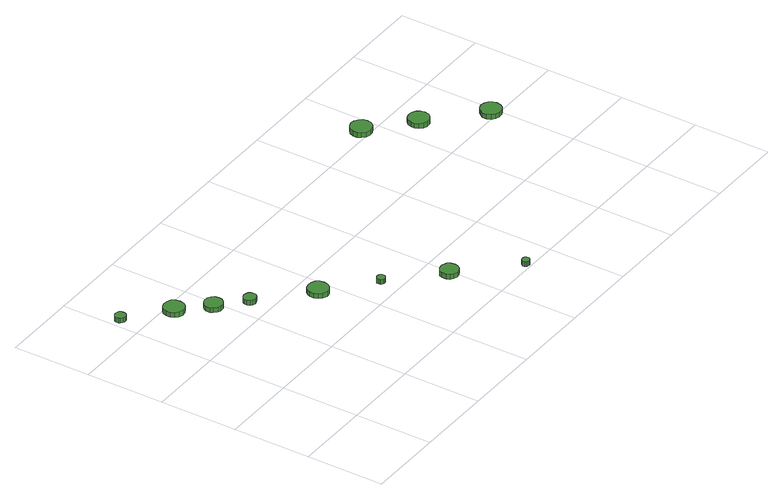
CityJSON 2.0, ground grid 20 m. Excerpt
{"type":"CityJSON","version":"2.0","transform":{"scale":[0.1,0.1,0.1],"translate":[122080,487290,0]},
"CityObjects":{
"tree1":{"type":"SolitaryVegetationObject","attributes":{"function":"something"},"geometry":[{"type":"MultiSurface","lod":"1","boundaries":[[[0,1,2,3,4,5,6,7,8,9,10,11,12,13,14]],[[15,16,17,18,19,20,21,22,23,24,25,26,27,28,29]],[[0,29,28,1]],[[1,28,27,2]],[[2,27,26,3]],[[3,26,25,4]],[[4,25,24,5]],[[5,24,23,6]],[[6,23,22,7]],[[7,22,21,8]],[[8,21,20,9]],[[9,20,19,10]],[[10,19,18,11]],[[11,18,17,12]],[[12,17,16,13]],[[13,16,15,14]],[[14,15,29,0]]]}]},
"tree2":{"type":"SolitaryVegetationObject","attributes":{"function":"something"},"geometry":[{"type":"MultiSurface","lod":"1","boundaries":[[[30,31,32,33,34,35,36,37,38,39,40,41,42,43,44]],[[45,46,47,48,49,50,51,52,53,54,55,56,57,58,59]],[[30,59,58,31]],[[31,58,57,32]],[[32,57,56,33]],[[33,56,55,34]],[[34,55,54,35]],[[35,54,53,36]],[[36,53,52,37]],[[37,52,51,38]],[[38,51,50,39]],[[39,50,49,40]],[[40,49,48,41]],[[41,48,47,42]],[[42,47,46,43]],[[43,46,45,44]],[[44,45,59,30]]]}]},
"tree3":{"type":"SolitaryVegetationObject","attributes":{"function":"something"},"geometry":[{"type":"MultiSurface","lod":"1","boundaries":[[[60,61,62,63,64,65,66,67,68,69,70,71,72,73,74]],[[75,76,77,78,79,80,81,82,83,84,85,86,87,88,89]],[[60,89,88,61]],[[61,88,87,62]],[[62,87,86,63]],[[63,86,85,64]],[[64,85,84,65]],[[65,84,83,66]],[[66,83,82,67]],[[67,82,81,68]],[[68,81,80,69]],[[69,80,79,70]],[[70,79,78,71]],[[71,78,77,72]],[[72,77,76,73]],[[73,76,75,74]],[[74,75,89,60]]]}]},
"tree4":{"type":"SolitaryVegetationObject","attributes":{"function":"something"},"geometry":[{"type":"MultiSurface","lod":"1","boundaries":[[[90,91,92,93,94,95,96,97,98,99,100,101,102,103,104]],[[105,106,107,108,109,110,111,112,113,114,115,116,117,118,119]],[[90,119,118,91]],[[91,118,117,92]],[[92,117,116,93]],[[93,116,115,94]],[[94,115,114,95]],[[95,114,113,96]],[[96,113,112,97]],[[97,112,111,98]],[[98,111,110,99]],[[99,110,109,100]],[[100,109,108,101]],[[101,108,107,102]],[[102,107,106,103]],[[103,106,105,104]],[[104,105,119,90]]]}]},
"tree5":{"type":"SolitaryVegetationObject","attributes":{"function":"something"},"geometry":[{"type":"MultiSurface","lod":"1","boundaries":[[[120,121,122,123,124,125,126,127,128,129,130,131,132,133,134]],[[135,136,137,138,139,140,141,142,143,144,145,146,147,148,149]],[[120,149,148,121]],[[121,148,147,122]],[[122,147,146,123]],[[123,146,145,124]],[[124,145,144,125]],[[125,144,143,126]],[[126,143,142,127]],[[127,142,141,128]],[[128,141,140,129]],[[129,140,139,130]],[[130,139,138,131]],[[131,138,137,132]],[[132,137,136,133]],[[133,136,135,134]],[[134,135,149,120]]]}]},
"tree6":{"type":"SolitaryVegetationObject","attributes":{"function":"something"},"geometry":[{"type":"MultiSurface","lod":"1","boundaries":[[[150,151,152,153,154,155,156,157,158,159,160,161,162,163,164]],[[165,166,167,168,169,170,171,172,173,174,175,176,177,178,179]],[[150,179,178,151]],[[151,178,177,152]],[[152,177,176,153]],[[153,176,175,154]],[[154,175,174,155]],[[155,174,173,156]],[[156,173,172,157]],[[157,172,171,158]],[[158,171,170,159]],[[159,170,169,160]],[[160,169,168,161]],[[161,168,167,162]],[[162,167,166,163]],[[163,166,165,164]],[[164,165,179,150]]]}]},
"tree7":{"type":"SolitaryVegetationObject","attributes":{"function":"something"},"geometry":[{"type":"MultiSurface","lod":"1","boundaries":[[[180,181,182,183,184,185,186,187,188,189,190,191,192,193,194]],[[195,196,197,198,199,200,201,202,203,204,205,206,207,208,209]],[[180,209,208,181]],[[181,208,207,182]],[[182,207,206,183]],[[183,206,205,184]],[[184,205,204,185]],[[185,204,203,186]],[[186,203,202,187]],[[187,202,201,188]],[[188,201,200,189]],[[189,200,199,190]],[[190,199,198,191]],[[191,198,197,192]],[[192,197,196,193]],[[193,196,195,194]],[[194,195,209,180]]]}]},
"tree8":{"type":"SolitaryVegetationObject","attributes":{"function":"something"},"geometry":[{"type":"MultiSurface","lod":"1","boundaries":[[[210,211,212,213,214,215,216,217,218,219,220,221,222,223,224]],[[225,226,227,228,229,230,231,232,233,234,235,236,237,238,239]],[[210,239,238,211]],[[211,238,237,212]],[[212,237,236,213]],[[213,236,235,214]],[[214,235,234,215]],[[215,234,233,216]],[[216,233,232,217]],[[217,232,231,218]],[[218,231,230,219]],[[219,230,229,220]],[[220,229,228,221]],[[221,228,227,222]],[[222,227,226,223]],[[223,226,225,224]],[[224,225,239,210]]]}]},
"tree9":{"type":"SolitaryVegetationObject","attributes":{"function":"something"},"geometry":[{"type":"MultiSurface","lod":"1","boundaries":[[[240,241,242,243,244,245,246,247,248,249,250,251,252,253,254]],[[255,256,257,258,259,260,261,262,263,264,265,266,267,268,269]],[[240,269,268,241]],[[241,268,267,242]],[[242,267,266,243]],[[243,266,265,244]],[[244,265,264,245]],[[245,264,263,246]],[[246,263,262,247]],[[247,262,261,248]],[[248,261,260,249]],[[249,260,259,250]],[[250,259,258,251]],[[251,258,257,252]],[[252,257,256,253]],[[253,256,255,254]],[[254,255,269,240]]]}]},
"tree10":{"type":"SolitaryVegetationObject","attributes":{"function":"something"},"geometry":[{"type":"MultiSurface","lod":"1","boundaries":[[[270,271,272,273,274,275,276,277,278,279,280,281,282,283,284]],[[285,286,287,288,289,290,291,292,293,294,295,296,297,298,299]],[[270,299,298,271]],[[271,298,297,272]],[[272,297,296,273]],[[273,296,295,274]],[[274,295,294,275]],[[275,294,293,276]],[[276,293,292,277]],[[277,292,291,278]],[[278,291,290,279]],[[279,290,289,280]],[[280,289,288,281]],[[281,288,287,282]],[[282,287,286,283]],[[283,286,285,284]],[[284,285,299,270]]]}]},
"tree11":{"type":"SolitaryVegetationObject","attributes":{"function":"something"},"geometry":[{"type":"MultiSurface","lod":"1","boundaries":[[[300,301,302,303,304,305,306,307,308,309,310,311,312,313,314]],[[315,316,317,318,319,320,321,322,323,324,325,326,327,328,329]],[[300,329,328,301]],[[301,328,327,302]],[[302,327,326,303]],[[303,326,325,304]],[[304,325,324,305]],[[305,324,323,306]],[[306,323,322,307]],[[307,322,321,308]],[[308,321,320,309]],[[309,320,319,310]],[[310,319,318,311]],[[311,318,317,312]],[[312,317,316,313]],[[313,316,315,314]],[[314,315,329,300]]]}]}
},
"vertices":[
[36,660,16],[35,666,16],[32,670,16],[27,673,16],[21,674,16],[16,672,16],[11,668,16],[9,663,16],[9,657,16],[11,652,16],[16,649,16],[21,647,16],[27,647,16],[32,650,16],[35,655,16],[35,655,3],[32,650,3],[27,647,3],[21,647,3],[16,649,3],[11,652,3],[9,657,3],[9,663,3],[11,668,3],[16,672,3],[21,674,3],[27,673,3],[32,670,3],[35,666,3],[36,660,3],
[143,576,17],[141,587,17],[135,596,17],[125,601,17],[114,602,17],[104,599,17],[96,592,17],[92,582,17],[92,571,17],[96,561,17],[104,554,17],[114,550,17],[125,551,17],[135,557,17],[141,566,17],[141,566,4],[135,557,4],[125,551,4],[114,550,4],[104,554,4],[96,561,4],[92,571,4],[92,582,4],[96,592,4],[104,599,4],[114,602,4],[125,601,4],[135,596,4],[141,587,4],[143,576,4],
[205,511,16],[203,521,16],[197,528,16],[189,533,16],[179,534,16],[170,531,16],[163,525,16],[159,516,16],[159,506,16],[163,498,16],[170,491,16],[179,488,16],[189,489,16],[197,494,16],[203,502,16],[203,502,3],[197,494,3],[189,489,3],[179,488,3],[170,491,3],[163,498,3],[159,506,3],[159,516,3],[163,525,3],[170,531,3],[179,534,3],[189,533,3],[197,528,3],[203,521,3],[205,511,3],
[264,455,15],[263,462,15],[259,467,15],[253,470,15],[246,471,15],[240,469,15],[235,465,15],[232,459,15],[232,452,15],[235,446,15],[240,441,15],[246,439,15],[253,440,15],[259,443,15],[263,449,15],[263,449,2],[259,443,2],[253,440,2],[246,439,2],[240,441,2],[235,446,2],[232,452,2],[232,459,2],[235,465,2],[240,469,2],[246,471,2],[253,470,2],[259,467,2],[263,462,2],[264,455,2],
[390,345,15],[388,356,15],[382,365,15],[372,370,15],[362,371,15],[351,368,15],[343,361,15],[339,351,15],[339,340,15],[343,330,15],[351,323,15],[362,319,15],[372,320,15],[382,326,15],[388,335,15],[388,335,2],[382,326,2],[372,320,2],[362,319,2],[351,323,2],[343,330,2],[339,340,2],[339,351,2],[343,361,2],[351,368,2],[362,371,2],[372,370,2],[382,365,2],[388,356,2],[390,345,2],
[489,249,15],[488,253,15],[485,257,15],[481,259,15],[477,260,15],[473,258,15],[469,255,15],[468,251,15],[468,247,15],[469,243,15],[473,240,15],[477,238,15],[481,239,15],[485,241,15],[488,245,15],[488,245,2],[485,241,2],[481,239,2],[477,238,2],[473,240,2],[469,243,2],[468,247,2],[468,251,2],[469,255,2],[473,258,2],[477,260,2],[481,259,2],[485,257,2],[488,253,2],[489,249,2],
[616,138,14],[614,147,14],[609,155,14],[600,160,14],[591,161,14],[582,158,14],[574,152,14],[571,143,14],[571,133,14],[574,124,14],[582,118,14],[591,115,14],[600,116,14],[609,121,14],[614,129,14],[614,129,1],[609,121,1],[600,116,1],[591,115,1],[582,118,1],[574,124,1],[571,133,1],[571,143,1],[574,152,1],[582,158,1],[591,161,1],[600,160,1],[609,155,1],[614,147,1],[616,138,1],
[729,13,15],[728,17,15],[726,20,15],[722,22,15],[718,22,15],[714,21,15],[711,18,15],[709,15,15],[709,10,15],[711,7,15],[714,4,15],[718,3,15],[722,3,15],[726,5,15],[728,8,15],[728,8,2],[726,5,2],[722,3,2],[718,3,2],[714,4,2],[711,7,2],[709,10,2],[709,15,2],[711,18,2],[714,21,2],[718,22,2],[722,22,2],[726,20,2],[728,17,2],[729,13,2],
[987,621,15],[985,632,15],[978,641,15],[968,647,15],[957,648,15],[946,644,15],[938,637,15],[933,626,15],[933,615,15],[938,605,15],[946,597,15],[957,594,15],[968,595,15],[978,600,15],[985,610,15],[985,610,2],[978,600,2],[968,595,2],[957,594,2],[946,597,2],[938,605,2],[933,615,2],[933,626,2],[938,637,2],[946,644,2],[957,648,2],[968,647,2],[978,641,2],[985,632,2],[987,621,2],
[1088,531,15],[1086,542,15],[1080,550,15],[1070,556,15],[1059,557,15],[1049,554,15],[1041,546,15],[1037,536,15],[1037,526,15],[1041,516,15],[1049,508,15],[1059,505,15],[1070,506,15],[1080,512,15],[1086,520,15],[1086,520,2],[1080,512,2],[1070,506,2],[1059,505,2],[1049,508,2],[1041,516,2],[1037,526,2],[1037,536,2],[1041,546,2],[1049,554,2],[1059,557,2],[1070,556,2],[1080,550,2],[1086,542,2],[1088,531,2],
[1212,416,13],[1210,426,13],[1204,435,13],[1194,440,13],[1183,442,13],[1173,438,13],[1165,431,13],[1160,421,13],[1160,410,13],[1165,400,13],[1173,393,13],[1183,390,13],[1194,391,13],[1204,396,13],[1210,405,13],[1210,405,0],[1204,396,0],[1194,391,0],[1183,390,0],[1173,393,0],[1165,400,0],[1160,410,0],[1160,421,0],[1165,431,0],[1173,438,0],[1183,442,0],[1194,440,0],[1204,435,0],[1210,426,0],[1212,416,0]
]}
